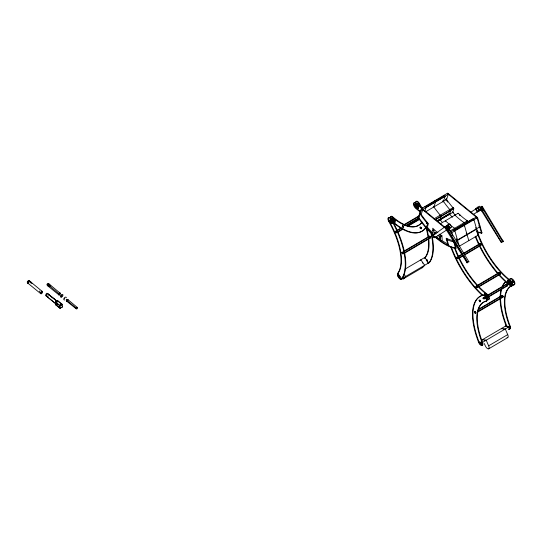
<?xml version="1.0" encoding="UTF-8"?>
<svg xmlns="http://www.w3.org/2000/svg" width="542" height="542" viewBox="0 0 542 542"><rect width="100%" height="100%" fill="white"/><g stroke="black" fill="none" stroke-linecap="round" stroke-linejoin="round"><path stroke-width="0.81" d="M448.851 230.655L447.353 227.775A0.793 0.346 59.5 0 0 446.804 227.22A0.793 0.346 59.5 0 0 446.533 227.511L446.947 228.453M449.562 230.235L448.071 227.355A0.793 0.346 59.5 0 0 447.428 226.78A0.793 0.346 59.5 0 0 447.306 227.362M429.515 236.685L430.158 236.84L430.084 237.599M446.344 228.047L446.54 227.931M481.702 207.993L481.31 207.112L481.899 207.877M55.264 302.111L59.898 305.525L60.006 308.384L55.636 304.807L55.264 302.111L57.689 300.607L62.093 304.231L62.398 307.05L59.864 308.296M439.969 215.431L440.402 216.136M439.928 220.337L439.637 219.693M444.203 195.94L444.813 196.556L444.386 196.414M449.501 209.822L450.097 210.465M479.955 244.185L481.255 244.747L480.537 243.663L480.72 245.099L480.097 244.008L463.715 253.656M67.181 299.679C67.012 298.439 65.386 300.932 66.795 300.295M433.661 236.224L433.979 236.664M434.027 236.624L433.722 236.136M476.167 208.724L476.161 209.917A3.157 2.832 56.8 0 0 476.784 210.953L477.848 211.522M511.126 281.562C513.044 279.123 514.561 284.299 511.363 282.111M447.143 228.372L446.987 227.728M482.529 207.532L481.906 206.793M425.138 207.132L425.734 207.81L425.321 207.64M434.67 201.522L435.226 201.848L434.908 202.105M447.38 194.036L447.99 194.686L447.563 194.544M447.855 193.758L448.464 194.409L448.065 194.307M451.012 232.782L451.622 233.345M454.189 230.912L454.677 231.658M463.722 225.296L464.209 226.041M476.432 217.816L476.892 218.555M482.997 210.601L481.513 207.661A0.793 0.346 59.5 0 0 480.835 207.098A0.793 0.346 59.5 0 0 480.808 207.823M27.988 283.012L27.906 282.382A0.698 0.461 76.9 0 0 27.805 282.057M440.375 218.805L441.059 216.116A50.67 22.222 59.5 0 1 433.864 206.936L435.646 201.766L434.548 200.865M437.387 221.454L452.821 212.369L453.776 208.636A50.67 22.222 59.5 0 1 446.574 199.449L448.356 194.28L422.936 209.246L421.154 214.415A50.67 22.222 59.5 0 0 428.349 223.602L427.401 227.335A57.438 25.189 59.5 0 0 432.977 233.162L432.726 228.209A50.67 22.222 59.5 0 0 437.929 232.83M64.559 298.703L64.749 298.317M426.154 227.403L426.689 228.202L426.188 227.369A59.234 25.975 59.5 0 1 392.835 221.637A3.388 1.484 59.5 0 1 392.042 220.79M432.841 235.018A59.234 25.975 59.5 0 1 418.194 217.789L421.358 208.629L447.733 193.101L477.577 217.532L481.98 232.891L481.506 233.168A59.234 25.975 59.5 0 1 477.102 232.01M418.194 217.789L418.675 217.511L421.839 208.345L444.792 227.145M424.833 211.095L426.114 207.376L425.016 206.475M426.236 227.281L427.713 223.853A52.046 22.825 59.5 0 1 419.962 213.772L420.26 214.571L419.989 213.765M477.698 311.569L502.685 296.853C501.696 294.611 503.281 296.969 502.393 296.826M453.112 208.65L452.678 207.979M484.528 340.545L484.982 340.64M503.593 329.319L504.046 329.414M507.563 326.982L508.017 327.077M429.589 236.59L430.199 236.983L430.07 237.538M499.284 272.958L500.042 273.859L499.324 272.924L477.258 285.912M27.913 281.264L27.805 281.433A1.694 0.976 -50.7 0 0 27.615 281.901L27.188 282.05L27.669 282.944A1.694 0.976 -50.7 0 0 27.893 283.161L28.008 283.209M507.048 285.485C507.888 285.749 506.479 283.71 506.56 284.828M508.477 326.548L509.189 327.083M509.223 327.632L509.216 327.138M39.688 290.973L39.532 291.752M46.47 294.286L46.348 295.092M48.15 295.668L48.028 296.467M483.559 297.714L483.945 298.5L485.618 298.452L484.853 297.206L483.044 298.161L483.464 298.777L485.076 298.825L484.514 297.524L483.044 298.351M502.122 295.824L478.539 309.699M446.296 226.305L446.296 227.505M446.54 227.586L467.868 262.545L467.421 262.396M433.546 234.971C431.933 233.033 433.62 239.835 435.07 237.152M448.803 229.022L450.206 227.891L448.071 224.618L433.322 235.181M434.853 237.708L446.655 229.991M470.666 212.315L476.222 208.684M476.066 208.982L477.983 207.728L479.46 210.188L480.896 209.347L477.543 211.448L476.066 208.982L477.495 208.142L478.972 210.601L477.543 211.448M448.315 228.609L449.596 227.769L448.112 225.309L446.195 226.57L447.624 225.729L449.101 228.189M473.749 214.219L477.909 211.495M28.177 281.041A0.976 0.427 59.5 0 1 28.794 281.115C29.492 280.465 32.188 282.707 30.86 283.046M59.18 295.078L47.635 285.79A1.023 0.447 59.5 0 1 46.944 284.509A1.023 0.447 59.5 0 1 47.561 284.306L48.672 283.649L60.237 293.276M48.021 284.286L50.108 286.684L48.075 285.424A0.793 0.346 59.5 0 1 47.5 284.408A0.793 0.346 59.5 0 1 48.021 284.286L48.733 283.866L50.819 286M47.635 285.79L48.265 285.424M49.837 285.986L50.555 285.566M55.636 301.989L57.831 300.695M56.043 302.748L58.245 301.454L61.544 304.164L59.349 305.458L59.451 307.538L56.151 304.828L56.043 302.748L59.349 305.458M55.379 304.238L56.117 303.757M55.785 304.956L57.709 303.825M56.151 304.828L57.798 303.859M59.715 305.329L61.91 304.035M60.128 306.088L62.323 304.8M60.23 308.174L62.432 306.88M66.503 300.031L76.205 308.107C77.906 306.338 78.197 309.225 76.246 308.852L66.558 301.061M391.636 218.08L392.117 217.803L395.071 220.221L395.165 222.091L394.684 222.376L391.731 219.957L391.636 218.08L394.59 220.499L394.684 222.376M414.887 204.395L415.368 204.11L418.322 206.529L418.417 208.406L417.943 208.684L414.982 206.265L414.887 204.395L417.848 206.814L417.943 208.684M388.702 221.346A3.388 1.484 59.5 0 1 388.384 217.762A3.388 1.484 59.5 0 1 391.399 220.072A59.234 25.975 59.5 0 1 401.426 278.995A3.388 1.484 59.5 0 1 398.56 277.531A3.388 1.484 59.5 0 1 397.584 273.534A52.466 23.008 59.5 0 0 388.702 221.346L389.183 221.061A3.388 1.484 59.5 0 1 388.865 217.484A3.388 1.484 59.5 0 1 391.873 219.795A59.234 25.975 59.5 0 1 401.9 278.717A3.388 1.484 59.5 0 1 399.034 277.253A3.388 1.484 59.5 0 1 398.058 273.249A52.466 23.008 59.5 0 0 389.183 221.061M392.225 222.925C391.053 225.011 392.367 221.631 390.084 220.201C389.264 219.435 389.508 221.624 390.281 220.669C395.132 229.042 389.352 216.387 390.281 220.669M390.382 220.608L390.857 220.33M417.557 204.612L417.889 204.415L419.074 206.231M419 206.278L417.99 204.354C419.19 203.629 416.879 203.047 417.889 204.415M391.731 219.957L392.212 219.673L392.117 217.803M414.982 206.265L415.463 205.987L415.368 204.11M394.59 220.499L395.071 220.221M417.848 206.814L418.322 206.529M425.423 206.814L444.494 195.587M426.046 207.566L445.118 196.34M425.694 211.746L446.574 199.449M403.959 224.706L418.905 215.906M404.176 225.086L419.122 216.285M397.171 230.208L400.741 228.107M405.477 225.689L419.007 217.721M396.683 231L401.676 228.06M406.412 225.641L419.223 218.101M397.279 232.017L402.279 229.076M407.272 226.136L419.413 218.988M397.503 232.396L403.214 229.029M408.207 226.089L419.63 219.368M433.918 218.893L452.733 207.81M449.955 210.757L453.132 208.887M434.935 219.727L453.776 208.636M435.531 219.666L450.51 210.845M436.967 220.811L449.907 213.196M437.353 221.055L449.711 213.968L437.455 221.183M440.673 223.534L458.146 213.243L458.166 213.697M434.338 234.645L434.23 232.382L434.704 232.105L435.931 233.107M403.715 251.285L429.42 236.156M403.939 251.664L429.637 236.529M404.535 252.68L430.219 237.552M446.364 228.25L467.184 262.999L445.632 228.778A1.023 0.447 59.5 0 1 445.456 227.626A1.023 0.447 59.5 0 1 446.364 228.25L448.112 227.22L468.972 261.915L468.512 261.705M479.948 207.322A1.023 0.447 59.5 0 1 480.842 207.952L482.59 206.922L503.41 241.671L502.082 239.957M445.632 228.778L446.337 228.365A1.023 0.447 59.5 0 1 446.093 227.254A1.023 0.447 59.5 0 1 447.001 227.877L447.028 227.918M447.353 227.775L448.071 227.355M480.239 208.494L481.513 207.661M404.759 253.053L430.456 237.924M434.704 237.017L434.731 237.003A0.976 0.427 59.5 0 1 434.508 237.078M448.742 230.289L449.453 229.869M481.039 209.673L481.845 210.845L482.922 210.215M440.212 236.61L440.382 239.957L439.901 240.235L439.731 236.888L440.212 236.61L438.376 235.106M449.894 231.082L467.367 220.797L467.468 222.748M454.447 230.574L473.512 219.347M451.201 233.06L477.577 217.532M397.584 273.534L398.058 273.249M404.915 269.178L424.82 257.457L428.654 262.924L401.649 278.825A3.388 1.484 59.5 0 1 398.783 277.362A3.388 1.484 59.5 0 1 397.808 273.358L401.649 278.825M424.969 258.202A3.388 1.484 59.5 0 1 425.192 257.281L425.666 256.996A52.466 23.008 59.5 0 0 428.817 239.036M456.195 240.743L479.704 226.902A52.046 22.825 59.5 0 1 479.277 226.841M457.57 240.363L476.635 229.137M403.248 278.9L422.313 267.673M435.741 237.633A59.234 25.975 59.5 0 0 455.605 248.419L456.086 248.134L454.284 241.861M459.264 246.264L478.329 235.045L473.925 219.686L472.82 218.785L453.756 230.011L454.86 230.906L459.054 245.526M458.512 256.21L462.069 254.117M463.491 253.277L479.866 243.643M458.017 257.01L462.285 254.496M458.607 258.026L462.882 255.512M464.304 254.672L480.673 245.038M458.83 258.405L463.098 255.892M464.521 255.052L480.889 245.418M466.737 262.694L468.85 261.4M480.551 209.192L501.214 242.396L503.322 241.102M477.041 285.539L499.107 272.545M478.566 286.515L499.9 273.954M478.782 286.894L500.137 274.32M484.48 295.878L484.385 294.008L484.86 293.723L487.814 296.142L487.908 298.019L487.434 298.296L485.07 296.359M507.637 280.316L508.111 280.038L511.065 282.457L511.16 284.326L510.686 284.604L507.732 282.186L507.637 280.316L510.591 282.734L510.686 284.604M507.732 282.186L508.206 281.908L508.111 280.038M485.673 296.291L506.377 284.103M483.112 297.971L484.785 297.219M512.386 280.966C511.824 280.776 512.969 283.154 513.071 282.321M485.896 296.67L506.601 284.475M487.434 298.296L487.339 296.427L487.814 296.142M510.591 282.734L511.065 282.457M483.511 298.791L483.986 298.507M488.647 296.42L507.197 285.498M484.968 298.859L485.449 298.574M488.87 296.792L507.434 285.864M486.208 301.162A3.388 1.484 59.5 0 0 486.174 297.809A3.388 1.484 59.5 0 0 483.146 295.18A59.234 25.975 59.5 0 0 478.525 342.124A3.388 1.484 59.5 0 0 481.486 345.43A3.388 1.484 59.5 0 0 482.116 342.74A52.466 23.008 59.5 0 1 486.208 301.162L486.682 300.885A3.388 1.484 59.5 0 0 486.648 297.531A3.388 1.484 59.5 0 0 483.62 294.902A59.234 25.975 59.5 0 0 478.999 341.839A3.388 1.484 59.5 0 0 481.967 345.146A3.388 1.484 59.5 0 0 482.597 342.456A52.466 23.008 59.5 0 1 486.682 300.885M508.626 329.014A3.388 1.484 59.5 0 0 509.724 326.487A52.466 23.008 59.5 0 1 513.816 284.909L514.29 284.631A3.388 1.484 59.5 0 0 514.256 281.278A3.388 1.484 59.5 0 0 511.228 278.649A59.234 25.975 59.5 0 0 508.687 279.57M478.329 309.326L501.885 295.451M477.197 312.368L502.901 297.233M481.54 340.22L505.706 325.993L509.304 326.616A3.388 1.484 59.5 0 1 508.491 329.258M482.299 342.517A3.388 1.484 59.5 0 1 481.662 345.2A3.388 1.484 59.5 0 1 478.701 341.894L482.299 342.517L509.304 326.616M482.116 342.74L482.597 342.456M509.724 326.487L510.198 326.209A52.466 23.008 59.5 0 1 514.29 284.631M484.304 343.54A59.234 25.975 59.5 0 0 485.368 345.938A3.388 1.484 59.5 0 0 488.383 348.899A3.388 1.484 59.5 0 0 488.654 345.83L507.719 334.61A52.466 23.008 59.5 0 1 505.334 328.953L501.736 328.33A59.234 25.975 59.5 0 0 502.048 329.123M488.674 348.831L507.739 337.605M31.843 283.581L31.626 282.761M477.895 207.051L480.077 210.438L477.421 212.098L475.517 208.602L479.426 206.19L481.492 209.415L478.688 211.123M433.166 234.896L433.763 234.984M459.887 215.445L459.887 214.991M473.762 220.431L473.254 219.781M480.368 246.671A59.234 25.975 59.5 0 0 510.693 285.39A3.388 1.484 59.5 0 0 512.61 284.516A3.388 1.484 59.5 0 0 510.266 280.349A52.466 23.008 59.5 0 1 476.926 230.126A3.388 1.484 59.5 0 0 476.113 228.412L475.788 227.511M453.911 241.468L453.437 240.973M512.596 282.606L511.113 282.538M439.833 220.458L439.399 220.052M479.392 225.35L479.88 226.17L479.419 225.899M478.918 225.635L479.196 226.461M466.208 233.114L466.486 233.941M456.676 238.731L456.926 239.537M449.054 228.873L451.635 227.179L449.968 224.124L449.453 223.792L447.048 225.763M433.857 234.93L433.424 234.171L433.824 234.273M59.735 295.017L59.783 294.245L60.528 294.028M28.428 282.653L27.94 282.091M47.371 293.324L57.066 301.257L46.93 293.269A0.989 0.569 -50.7 0 0 46.395 293.581L45.792 294.665A2.093 1.206 -50.7 0 0 45.84 295.539L46.51 295.871A0.989 0.569 -50.7 0 0 46.869 295.702M42.141 291.278L41.707 291.223A0.989 0.569 -50.7 0 0 41.172 291.542L40.569 292.626A2.093 1.206 -50.7 0 0 40.609 293.5L41.287 293.825A0.989 0.569 -50.7 0 0 41.822 293.513L42.425 292.429A2.093 1.206 -50.7 0 0 42.378 291.555L29.268 280.736A1.159 0.671 -50.7 0 0 27.859 281.237M446.838 226.292L447.265 226.59M426.845 261.054C427.875 261.156 426.032 258.995 426.385 260.445M446.005 199.287L446.113 198.778M452.706 211.854L453.092 212.647L452.604 212.328M452.231 212.132L452.638 212.762M449.054 214.002L449.426 214.815L448.932 214.436M47.743 284.753C48.882 286.413 46.178 284.164 47.981 284.801M47.716 284.97C48.048 285.905 47.161 283.683 47.92 285.031M426.263 260.16L426.75 260.831M422.293 262.497L422.774 263.168M446.33 198.223L446.716 198.894L446.337 198.88M433.268 206.753L433.424 206.306M433.878 236.922L434.291 236.908L434.115 236.224L433.437 235.824L433.857 236.976L433.37 236.143M477.231 218.202L477.414 217.776L476.906 217.627M442.773 201.116L442.929 200.648M466.953 221.326L467.089 220.818L466.655 220.872M76.246 308.852L76.232 308.134M57.161 301.332L47.608 293.595A2.093 1.206 -50.7 0 1 47.696 293.994M447.258 193.386L477.102 217.816L481.506 233.168M444.081 195.255L445.178 196.15L443.397 201.319A50.67 22.222 59.5 0 0 450.598 210.506L449.643 214.239A57.438 25.189 59.5 0 0 452.414 217.254M421.358 208.629L444.962 227.952M415.463 205.987L418.417 208.406M508.206 281.908L511.16 284.326M434.23 232.382L436.059 233.887M437.895 235.391L439.731 236.888M436.1 236.447L440.382 239.957M435.619 236.732L439.901 240.235M484.385 294.008L487.339 296.427M392.212 219.673L395.165 222.091M487.908 298.019L484.954 295.6L484.86 293.723M55.772 303.757L45.934 295.702L55.677 303.683M27.838 283.134L40.846 293.771M67.614 299.374L77.316 307.456M47.561 284.306L59.119 293.933M28.794 281.115L30.345 282.565M500.002 273.575C500.971 274.306 500.158 272.05 499.697 272.653A1.023 0.447 59.5 0 0 498.979 272.958M482.631 210.526L481.357 208.663M430.016 236.705C431.344 238.663 430.395 235.14 430.016 236.569M481.892 210.913L482.285 211.021L480.795 208.087A0.793 0.346 59.5 0 0 480.232 207.525A0.793 0.346 59.5 0 0 479.982 207.857M440.077 219.456L440.111 219.849A57.438 25.189 59.5 0 0 441.954 221.888M502.373 241.82L502.813 241.989L481.953 207.295A1.023 0.447 59.5 0 0 481.161 206.637A1.023 0.447 59.5 0 0 480.991 207.335L481.255 207.295M479.927 300.708L479.263 300.376L480.063 301.467L479.948 300.742L480.558 300.979L480.063 300.078L479.961 301.474L479.433 300.492L479.968 300.83M502.705 296.352C504.229 297.463 501.987 294.218 502.617 296.162M404.183 274.435L405.619 276.488A59.234 25.975 59.5 0 1 403.37 278.825A3.388 1.484 59.5 0 1 401.602 278.324M499.927 273.425L499.677 272.728A1.023 0.447 59.5 0 1 500.266 274.083A1.023 0.447 59.5 0 1 499.473 273.995M28.543 281.881L27.967 281.413L27.913 282.023M426.994 260.37C426.446 258.27 428.607 261.901 427.001 260.438M396.012 232.01L395.396 231.698L396.046 232.803L395.951 231.434L396.69 232.281L396.121 232.233L395.978 231.339L396.629 232.491L396.039 232.064M389.806 220.946L391.385 223.372M501.214 242.396L501.689 242.667L480.842 207.952M459.84 214.903L459.379 214.91M454.182 241.122L455.063 242.538M456.378 244.659L457.699 246.773M458.579 248.189L466.933 261.61M447.353 226.332L447.631 226.793M446.296 227.789L445.666 226.712M417.347 204.598L417.299 203.778L417.99 204.354M418.465 204.077L419.481 205.994M456.75 241.319L457.272 242.924M448.898 245.831L446.933 239.584A52.046 22.825 59.5 0 0 453.857 241.807M476.093 217.227L450.578 231.881L451.682 232.782L452.55 235.804M468.796 240.655L464.392 225.296L463.383 224.706M453.159 239.876L455.605 248.419M452.617 238.968L453.065 240.54A50.67 22.222 59.5 0 1 446.215 238.223L447.645 243.907A57.438 25.189 59.5 0 1 442.197 240.709L441.947 235.763M464.216 223.114L464.189 222.667A50.67 22.222 59.5 0 1 455.023 215.174M454.968 215.12L454.989 215.567M454.657 228.277L454.758 230.228M445.436 220.73L445.456 221.177M434.704 232.105L434.819 234.368M481.587 206.793A1.023 0.447 59.5 0 1 481.845 206.265A1.023 0.447 59.5 0 1 482.59 206.922M447.184 227.349A1.023 0.447 59.5 0 1 447.299 226.563A1.023 0.447 59.5 0 1 448.112 227.22M456.086 248.134A59.234 25.975 59.5 0 1 436.222 237.355M433.322 234.733A59.234 25.975 59.5 0 1 418.675 217.511M456.96 245.763A59.234 25.975 59.5 0 1 455.368 245.282M457.462 239.991A52.046 22.825 59.5 0 1 456.601 239.869M454.603 228.243A50.67 22.222 59.5 0 1 445.49 220.784M441.893 235.723A50.67 22.222 59.5 0 1 439.637 234.144M467.312 220.757A50.67 22.222 59.5 0 1 458.2 213.297M455.592 215.384A57.438 25.189 59.5 0 1 452.821 212.369M447.719 202.105A52.046 22.825 59.5 0 1 445.842 199.47M476.526 228.771A52.046 22.825 59.5 0 1 476.1 228.71M443.132 202.01A52.046 22.825 59.5 0 1 442.665 201.346M481.98 232.891A59.234 25.975 59.5 0 1 477.123 231.563M433.864 236.529A0.976 0.427 59.5 0 1 433.62 236.041M433.58 235.485A0.976 0.427 59.5 0 1 433.708 235.357M66.564 299.983A1.05 0.461 59.5 0 1 66.625 301.21M67.675 299.326A1.05 0.461 59.5 0 1 67.98 300.248M67.797 299.374A1.05 0.732 -2.3 0 1 66.47 300.153M67.554 300.952A1.05 0.718 -3.5 0 1 66.524 301.176M64.755 299.895A1.64 0.948 -50.7 0 1 63.787 299.062A1.64 0.948 -50.7 0 1 65.101 297.294A1.64 0.948 -50.7 0 1 66.314 297.795M48.15 284.272A1.023 0.447 59.5 0 1 48.672 283.649M58.936 293.94A1.064 0.738 -2.3 0 1 60.284 293.147M48.279 284.286A0.793 0.346 59.5 0 1 48.285 283.73A0.793 0.346 59.5 0 1 48.733 283.866M59.295 294.523A1.064 0.725 -3.5 0 0 58.997 295.092A1.064 0.467 59.5 0 1 58.983 293.764M59.898 293.798A1.064 0.467 59.5 0 1 60.094 293.114M56.842 301.183A1.043 0.603 -50.7 0 0 55.887 301.745A1.789 1.037 -50.7 0 0 56.029 303.771M56.808 301.244A1.789 1.037 -50.7 0 1 57.161 301.413M28.699 281.007A0.976 0.427 59.5 0 1 29.268 280.736M28.455 283.181A1.159 0.671 -50.7 0 1 27.967 283.29M421.94 208.318A52.466 23.008 59.5 0 1 415.538 203.474A3.388 1.484 59.5 0 0 413.431 204.002A3.388 1.484 59.5 0 0 415.612 208.23A59.234 25.975 59.5 0 0 420.517 212.112M422.421 208.033A52.466 23.008 59.5 0 1 416.012 203.189A3.388 1.484 59.5 0 0 413.912 203.724A3.388 1.484 59.5 0 0 416.087 207.945A59.234 25.975 59.5 0 0 420.998 211.834M391.31 219.632A3.388 1.484 59.5 0 1 390.802 216.644A3.388 1.484 59.5 0 1 392.76 216.881A52.466 23.008 59.5 0 0 421.954 222.349M390.22 218.155A3.388 1.484 59.5 0 1 392.279 217.159A52.466 23.008 59.5 0 0 421.927 221.99M425.775 227.444A59.234 25.975 59.5 0 1 392.97 222.444M429.305 236.63A1.023 0.447 59.5 0 1 429.874 236.271A1.023 0.447 59.5 0 1 430.585 237.626A1.023 0.447 59.5 0 1 429.847 237.66M417.191 205.533A52.466 23.008 59.5 0 1 417.984 206.99M426.588 227.87A52.466 23.008 59.5 0 1 428.546 236.908M427.868 262.308A3.388 1.484 59.5 0 0 429.508 262.463A59.234 25.975 59.5 0 0 431.52 233.311M425.504 258.426A3.388 1.484 59.5 0 1 425.666 256.996M416.31 205.093A52.466 23.008 59.5 0 1 417.896 207.999M419.047 210.228A52.466 23.008 59.5 0 1 420.152 212.491M426.114 228.155A52.466 23.008 59.5 0 1 428.072 237.186M428.343 239.313A52.466 23.008 59.5 0 1 425.192 257.281M427.895 262.89A3.388 1.484 59.5 0 0 429.034 262.741A59.234 25.975 59.5 0 0 431.039 233.595M422.143 208.494A59.234 25.975 59.5 0 0 419.481 203.541A3.388 1.484 59.5 0 0 416.5 201.218A3.388 1.484 59.5 0 0 416.71 204.666M421.269 208.006A59.234 25.975 59.5 0 0 419.007 203.819A3.388 1.484 59.5 0 0 416.412 201.448A3.388 1.484 59.5 0 0 415.646 203.48M420.389 260.377A52.466 23.008 59.5 0 0 420.843 259.801L424.684 265.262A59.234 25.975 59.5 0 1 422.435 267.599A3.388 1.484 59.5 0 1 421.378 267.585M428.654 262.924A3.388 1.484 59.5 0 1 427.713 263.141M424.596 258.263A3.388 1.484 59.5 0 1 424.82 257.457M476.75 231.366A52.466 23.008 59.5 0 0 509.792 280.627A3.388 1.484 59.5 0 1 512.136 284.801A3.388 1.484 59.5 0 1 510.212 285.675A59.234 25.975 59.5 0 1 475.212 236.488M479.331 244.55A59.234 25.975 59.5 0 1 475.686 236.204M479.751 244.164A1.023 0.447 59.5 0 1 480.246 243.717A1.023 0.447 59.5 0 1 481.025 245.004A1.023 0.447 59.5 0 1 480.415 245.269M455.138 248.168A52.466 23.008 59.5 0 0 487.014 294.042A3.388 1.484 59.5 0 1 489.358 298.208A3.388 1.484 59.5 0 1 487.434 299.082M482.516 294.916A59.234 25.975 59.5 0 1 451.364 247.057M454.487 247.958A52.466 23.008 59.5 0 0 486.54 294.32A3.388 1.484 59.5 0 1 488.877 298.486A3.388 1.484 59.5 0 1 486.96 299.36M482.034 295.194A59.234 25.975 59.5 0 1 450.551 246.393M506.343 284.841A1.023 0.447 59.5 0 1 506.668 284.11A1.023 0.447 59.5 0 1 507.536 285.37A1.023 0.447 59.5 0 1 506.966 285.742M501.817 296.156A1.023 0.447 59.5 0 1 502.217 295.505A1.023 0.447 59.5 0 1 503.037 296.847A1.023 0.447 59.5 0 1 502.326 296.996M506.045 326.724A3.388 1.484 59.5 0 1 505.706 325.993M510.198 326.209A3.388 1.484 59.5 0 1 509.101 328.73M507.102 326.616A3.388 1.484 59.5 0 1 506.607 325.586A59.234 25.975 59.5 0 1 501.817 288.547M506.465 326.602A3.388 1.484 59.5 0 1 506.133 325.871A59.234 25.975 59.5 0 1 501.336 288.825M513.816 284.909A3.388 1.484 59.5 0 0 513.775 281.555A3.388 1.484 59.5 0 0 510.747 278.927A59.234 25.975 59.5 0 0 508.728 279.604M502.292 287.165A59.234 25.975 59.5 0 1 505.313 282.118M502.441 285.98A59.234 25.975 59.5 0 1 505.788 281.481M507.719 334.61A3.388 1.484 59.5 0 1 507.007 337.598M488.654 345.83A52.466 23.008 59.5 0 1 486.269 340.18L482.671 339.556A59.234 25.975 59.5 0 0 482.983 340.349M398.716 276.373C399.237 278.5 400.03 276.102 398.722 276.332M398.939 276.196C399.617 278.439 400.064 275.702 398.946 276.156M399.19 276.088C399.752 278.283 400.491 275.763 399.197 276.047M401.913 252.89L402.672 253.866L402.496 252.511L403.228 253.31L402.706 252.47L402.496 253.053L403.201 253.52L401.913 252.85M402.679 226.068L403.472 226.78L402.205 226.163L402.855 227.308L402.686 225.878L403.465 226.732L402.679 226.041M420.531 227.532C420.91 229.341 421.588 227.213 421.242 228.467C419.603 227.518 421.771 227.206 420.531 227.532M457.231 257.572C458.593 260.119 457.556 256.603 457.231 257.545M476.472 286.481C477.861 289.055 476.75 285.383 476.425 286.494M474.894 311.948C475.219 313.73 475.971 311.657 475.619 312.917C473.959 311.819 476.235 311.765 474.894 311.948M445.666 228.175L446.262 228.941L445.68 228.121M420.206 213.548L420.761 214.28L420.206 213.548M420.009 227.748C420.599 229.991 421.209 227.349 420.009 227.748M421.486 209.287L422.042 210.011L421.5 209.232M421.961 209.002L422.516 209.734L421.967 208.975M426.784 223.162L427.34 223.893L426.784 223.162M426.608 227.193L427.164 227.925L426.608 227.193M427.259 222.884L427.814 223.616L427.265 222.857M432.977 230.228L433.532 230.96L432.977 230.228M433.451 229.95L434.007 230.682L433.464 229.896M440.26 236.19L440.815 236.922L440.267 236.163M440.734 235.912L441.29 236.637L440.734 235.912M440.741 240.865L441.296 241.59L440.748 240.831M441.222 240.58L441.777 241.312L441.222 240.58M446.242 239.097L446.798 239.828L446.256 239.042M446.716 238.812L447.279 239.544L446.723 238.785M447.407 244.889L447.963 245.621L447.407 244.889M447.882 244.611L448.437 245.343L447.888 244.584M453.153 207.64L453.715 208.365L453.153 207.64M452.922 241L453.478 241.732L452.922 241M456.71 257.789C457.299 260.018 457.929 257.409 456.716 257.755M475.951 286.698C476.384 288.791 477.353 286.569 475.957 286.657M474.379 312.199L475.138 313.201L474.399 312.124M480.361 343.181C481.289 345.749 481.621 342.632 480.368 343.14M480.835 342.903C481.472 345.173 482.021 342.524 480.842 342.862M506.851 284.198C507.427 286.42 508.05 283.825 506.851 284.198M507.326 283.913L508.084 284.916L507.346 283.839M41.002 292.727C42.012 293.954 42.154 290.58 41.002 292.727M61.178 295.993C62.167 297.212 62.35 293.906 61.185 295.939M402.184 252.728L402.144 252.714A1.023 0.447 59.5 0 1 402.93 252.416A1.023 0.447 59.5 0 1 403.302 253.907A1.023 0.447 59.5 0 1 402.198 252.701M474.684 312.077L474.643 312.057A1.023 0.447 59.5 0 1 475.361 311.697A1.023 0.447 59.5 0 1 475.774 313.208A1.023 0.447 59.5 0 1 474.663 312.043M420.321 227.633L420.287 227.613A1.023 0.447 59.5 0 1 420.985 227.267A1.023 0.447 59.5 0 1 421.419 228.778A1.023 0.447 59.5 0 1 420.301 227.633M476.303 286.61L476.269 286.582A1.023 0.447 59.5 0 1 476.933 286.21A1.023 0.447 59.5 0 1 477.36 287.727A1.023 0.447 59.5 0 1 476.242 286.582M61.673 297.009A1.64 0.948 -50.7 0 0 62.777 294.577A1.64 0.948 -50.7 0 0 60.569 295.776A1.64 0.948 -50.7 0 0 61.673 297.009M402.449 226.177A1.023 0.447 59.5 0 0 403.566 227.322A1.023 0.447 59.5 0 0 403.133 225.804A1.023 0.447 59.5 0 0 402.449 226.177M395.653 231.624A1.023 0.447 59.5 0 0 396.758 232.83A1.023 0.447 59.5 0 0 396.385 231.339A1.023 0.447 59.5 0 0 395.653 231.624M457.001 257.68A1.023 0.447 59.5 0 0 458.119 258.825A1.023 0.447 59.5 0 0 457.685 257.308A1.023 0.447 59.5 0 0 457.001 257.68M479.169 300.668A1.023 0.447 59.5 0 0 480.28 301.847A1.023 0.447 59.5 0 0 479.887 300.349A1.023 0.447 59.5 0 0 479.169 300.668"/></g></svg>
